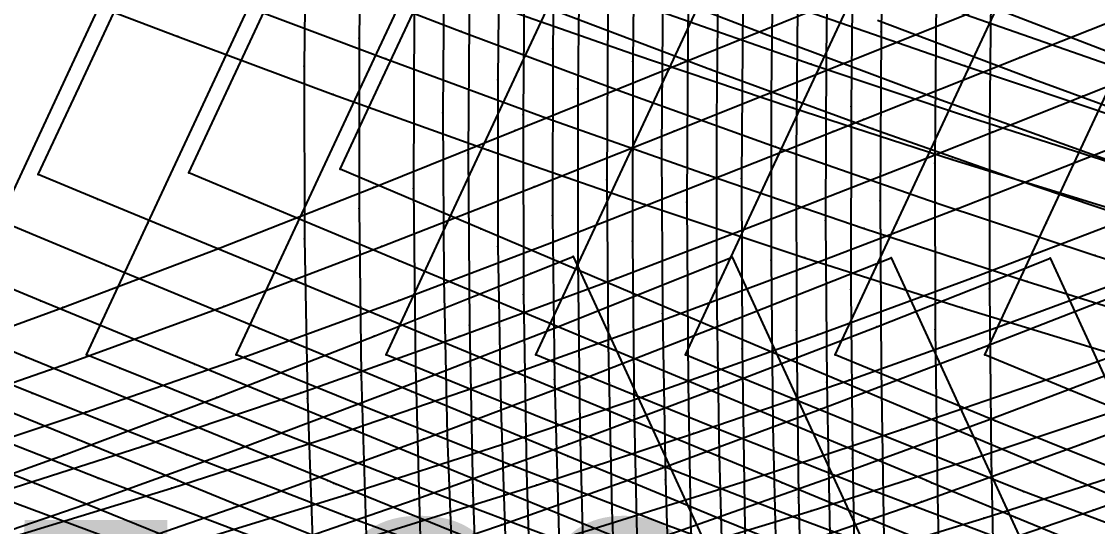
# Model space of a CAD drawing. Extents: x -2408 to 1029, y -526 to 2095.
# Drawn here: x -317.6 to -219, y 1458.3 to 1504.6 of the extents above; entities that cross this region are included whole.
import ezdxf

# ---------------------------------------------------------------- set-up
doc = ezdxf.new("R2010")
doc.units = 0
doc.layers.add('TEXT', color=7, linetype='Continuous')

# ---------------------------------------------------------------- blocks, each defined once
blk = doc.blocks.new(' -30')
at = {"layer": '1'}
for points in [[(-555.126614, 968.744174), (-569.740519, 973.715217), (-583.957737, 978.779047), (-598.040026, 983.991041), (-612.121741, 989.420042), (-626.341554, 995.162423), (-640.271813, 1000.969188), (-641.211014, 1001.363602), (-641.658173, 1001.552505), (-654.491313, 1006.952368), (-668.314998, 1012.789888), (-682.332241, 1018.726726), (-696.206515, 1024.618779), (-709.062424, 1030.09346), (-705.398722, 1037.958529), (-699.037878, 1051.61368)], [(146.046572, 1030.066786), (159.896121, 1034.343554), (173.786965, 1038.89631), (188.201002, 1043.887422), (202.501794, 1049.092839), (216.759756, 1054.511191), (230.955195, 1060.091369), (243.916607, 1065.312729), (245.067468, 1065.776346), (259.100474, 1071.458129), (273.102488, 1077.10928)], [(-94.802148, 510.607237), (-94.92007, 495.218377), (-94.849239, 479.974435), (-94.527407, 465.687633), (-93.937497, 450.831002), (-93.098738, 435.516135), (-92.109499, 420.534611), (-91.504507, 412.391815), (-106.438525, 409.720329), (-114.166003, 408.231014), (-119.644224, 406.949512), (-124.775494, 405.499108), (-129.635597, 403.873403), (-133.993312, 402.168599), (-138.086996, 400.305998)]]:
    blk.add_lwpolyline(points, dxfattribs=at)
at = {"layer": '14'}
for points in [[(145.60942, 1016.694667), (159.855558, 1021.012956), (174.025488, 1025.573994), (188.010876, 1030.340417), (202.556056, 1035.571492), (216.613466, 1040.8583), (231.016792, 1046.467494), (245.371055, 1052.200986), (249.235153, 1053.761826), (249.235153, 1053.761826), (256.057094, 1038.945869), (262.564032, 1024.81404), (268.132896, 1012.721558), (268.132381, 1012.721329), (268.132114, 1012.721252), (264.118011, 1011.111172), (249.89318, 1005.467647), (235.685252, 1000.013509), (221.335671, 994.693965), (206.941998, 989.526014), (192.480177, 984.520378), (177.890002, 979.692252), (163.289057, 975.10716), (149.057305, 970.891915)], [(-107.447786, 515.697021), (-107.630848, 499.494936), (-107.59201, 483.699343), (-107.334268, 469.047236), (-106.777074, 453.55854), (-106.009624, 438.589179), (-105.05906, 423.721831), (-104.773865, 419.820175), (-112.92615, 418.352416), (-119.410509, 416.948304), (-125.016039, 415.490597), (-130.165454, 413.906458), (-135.017357, 412.164035), (-139.49255, 410.303017), (-143.626633, 408.325475), (-147.418247, 406.247763), (-150.941165, 404.038842), (-154.175671, 401.715027), (-157.04112, 399.354777)]]:
    blk.add_lwpolyline(points, dxfattribs=at)
at = {"layer": '2'}
for p in [(249.235153, 1053.761826), (-709.062424, 1030.09346)]:
    blk.add_point(p, dxfattribs=at)
at = {"layer": '3'}
for p in [(259.100474, 1071.458129), (245.067468, 1065.776346), (243.916607, 1065.312729), (230.955195, 1060.091369), (216.759756, 1054.511191), (249.235153, 1053.761826), (245.371055, 1052.200986), (202.501794, 1049.092839), (231.016792, 1046.467494), (216.613466, 1040.8583), (256.057094, 1038.945869), (-705.398722, 1037.958529), (202.556056, 1035.571492), (-696.206515, 1024.618779), (-682.332241, 1018.726726), (-668.314998, 1012.789888), (-654.491313, 1006.952368), (-641.658173, 1001.552505), (-641.211014, 1001.363602), (-640.271813, 1000.969188), (-107.630848, 499.494936), (-94.92007, 495.218377), (-107.59201, 483.699343), (-94.849239, 479.974435), (-107.334268, 469.047236), (-94.527407, 465.687633)]:
    blk.add_point(p, dxfattribs=at)
at = {"layer": '4'}
for p in [(243.916607, 1065.312729), (249.235153, 1053.761826), (-641.658173, 1001.552505), (-641.211014, 1001.363602)]:
    blk.add_point(p, dxfattribs=at)
at = {"layer": 'TEXT', "color": 7}
blk.add_text('g05-30', height=25, dxfattribs=at).set_placement((159.04, 1004.64))
blk = doc.blocks.new(' -31')
at = {"layer": '1'}
for points in [[(-546.168244, 961.610386), (-560.347986, 966.041115), (-574.789409, 970.814433), (-589.384613, 975.878556), (-603.910771, 981.136811), (-618.413336, 986.593646), (-632.792547, 992.241055), (-647.2214, 998.153363), (-654.896774, 1001.350937), (-655.374374, 1001.552124), (-661.462179, 1004.089911), (-675.439672, 1009.920464), (-689.56731, 1015.812902), (-703.667413, 1021.693208), (-717.425938, 1027.43046), (-722.946625, 1029.732361), (-719.306886, 1037.546035), (-712.961379, 1051.168307)], [(145.402375, 1025.916377), (159.820729, 1030.124264), (173.680122, 1034.422597), (187.948491, 1039.111016), (202.267384, 1044.080894), (216.377326, 1049.225897), (230.842432, 1054.725603), (244.823244, 1060.210773), (257.632027, 1065.31395), (258.772705, 1065.768421), (273.166301, 1071.517705), (287.449371, 1077.224037)], [(-89.730812, 514.301875), (-89.889013, 498.93564), (-89.879462, 483.678925), (-89.626827, 468.904622), (-89.106897, 453.535204), (-88.353528, 438.095688), (-87.433996, 422.815308), (-86.456261, 408.880959), (-101.359358, 406.214972), (-109.088737, 404.725221), (-114.56483, 403.444144), (-119.697359, 401.993329), (-124.556211, 400.367994)]]:
    blk.add_lwpolyline(points, dxfattribs=at)
at = {"layer": '14'}
for points in [[(-556.197772, 978.04769), (-570.71022, 982.841463), (-585.017713, 987.808352), (-599.562903, 993.069454), (-613.740031, 998.398511), (-628.18245, 1004.075581), (-642.195981, 1009.819267), (-650.007172, 1013.071976), (-650.008011, 1013.072281), (-650.01152, 1013.064804), (-644.396845, 1025.118088), (-637.834502, 1039.205775), (-630.954475, 1053.975449), (-630.954475, 1053.975449), (-619.60841, 1049.367727), (-604.405046, 1043.328069), (-590.492016, 1038.00261), (-575.830816, 1032.625574), (-561.575868, 1027.640981), (-547.460029, 1022.954062)], [(189.254622, 1026.149249), (203.664295, 1031.101936), (218.09938, 1036.32269), (232.591492, 1041.787514), (246.894871, 1047.358308), (260.890282, 1052.93348), (262.951164, 1053.761826), (262.951164, 1053.761826), (269.773105, 1038.945869), (276.280043, 1024.81404), (281.848907, 1012.721558), (281.84824, 1012.721329), (281.848106, 1012.721252), (277.124734, 1010.837802), (263.048069, 1005.287462), (248.993791, 999.920222), (234.798549, 994.679372), (220.562271, 989.582892), (206.261899, 984.636801), (191.836249, 979.853162)], [(-102.367792, 519.202194), (-102.591168, 502.7479), (-102.603046, 487.153104), (-102.402857, 471.839814), (-101.962557, 457.181413), (-101.253314, 441.500905), (-100.364637, 426.136454), (-99.693871, 416.315002), (-107.84615, 414.847221), (-114.330507, 413.443097), (-119.936035, 411.985387), (-125.085454, 410.401247), (-129.93736, 408.658831), (-134.41255, 406.797831), (-138.546636, 404.820276), (-142.338245, 402.742581), (-145.861162, 400.533666)]]:
    blk.add_lwpolyline(points, dxfattribs=at)
at = {"layer": '2'}
for p in [(262.951164, 1053.761826), (-722.946625, 1029.732361), (-650.01152, 1013.064804)]:
    blk.add_point(p, dxfattribs=at)
at = {"layer": '3'}
for p in [(273.166301, 1071.517705), (258.772705, 1065.768421), (257.632027, 1065.31395), (244.823244, 1060.210773), (230.842432, 1054.725603), (262.951164, 1053.761826), (260.890282, 1052.93348), (216.377326, 1049.225897), (246.894871, 1047.358308), (202.267384, 1044.080894), (232.591492, 1041.787514), (269.773105, 1038.945869), (-719.306886, 1037.546035), (218.09938, 1036.32269), (203.664295, 1031.101936), (-717.425938, 1027.43046), (-644.396845, 1025.118088), (-703.667413, 1021.693208), (-689.56731, 1015.812902), (-650.008011, 1013.072281), (-650.007172, 1013.071976), (-675.439672, 1009.920464), (-642.195981, 1009.819267), (-661.462179, 1004.089911), (-655.374374, 1001.552124), (-654.896774, 1001.350937), (-647.2214, 998.153363), (-102.591168, 502.7479), (-89.889013, 498.93564), (-102.603046, 487.153104), (-89.879462, 483.678925), (-102.402857, 471.839814), (-89.626827, 468.904622)]:
    blk.add_point(p, dxfattribs=at)
at = {"layer": '4'}
for p in [(257.632027, 1065.31395), (262.951164, 1053.761826), (-650.008011, 1013.072281), (-650.007172, 1013.071976), (-655.374374, 1001.552124), (-654.896774, 1001.350937)]:
    blk.add_point(p, dxfattribs=at)
blk = doc.blocks.new(' -32')
at = {"layer": '1'}
for points in [[(-547.398689, 957.94196), (-561.10481, 962.021127), (-575.21923, 966.479684), (-589.872546, 971.357826), (-604.079493, 976.298572), (-618.600649, 981.556692), (-632.775872, 986.905142), (-647.150864, 992.551079), (-661.282531, 998.311466), (-668.593979, 1001.343155), (-669.090958, 1001.550827), (-675.427455, 1004.179622), (-689.401819, 1009.976072), (-703.48105, 1015.811328), (-717.472777, 1021.606264), (-731.302416, 1027.330239), (-736.734848, 1029.577408), (-733.031314, 1037.527944), (-726.691241, 1051.138485)], [(131.220497, 1018.445942), (145.752876, 1022.224506), (160.195872, 1026.232034), (174.597374, 1030.48259), (188.631312, 1034.876482), (202.885353, 1039.597651), (217.472892, 1044.690018), (231.574709, 1049.847768), (245.806485, 1055.258173), (259.789032, 1060.730029), (271.347237, 1065.315628), (274.125396, 1066.417904), (288.46595, 1072.11752), (302.608638, 1077.738949)], [(-84.664211, 517.497694), (-84.850599, 502.462629), (-84.891852, 487.214944), (-84.704066, 472.179414), (-84.273397, 456.918529), (-83.613101, 441.527453), (-82.794173, 426.429278), (-81.832603, 411.349699), (-81.407175, 405.370178), (-96.403209, 402.687488), (-104.129246, 401.194404)]]:
    blk.add_lwpolyline(points, dxfattribs=at)
at = {"layer": '14'}
for points in [[(-547.869195, 971.30855), (-562.163671, 975.645597), (-576.51792, 980.265068), (-591.27833, 985.269421), (-605.969177, 990.474472), (-620.29887, 995.744541), (-634.852344, 1001.321915), (-649.071391, 1007.024441), (-663.723526, 1013.072052), (-663.723984, 1013.072281), (-663.727493, 1013.064804), (-658.112836, 1025.118075), (-651.550504, 1039.205766), (-644.670486, 1053.975449), (-644.670486, 1053.975449), (-633.682431, 1049.535537), (-619.437093, 1043.890796), (-605.102571, 1038.402861), (-590.719169, 1033.118414), (-576.037771, 1027.966365), (-561.50025, 1023.118116), (-546.884833, 1018.510793)], [(190.849765, 1022.250228), (205.296784, 1027.001347), (219.553404, 1031.948668), (233.845184, 1037.145899), (248.20402, 1042.570959), (262.376071, 1048.085385), (276.667156, 1053.761826), (276.667156, 1053.761826), (283.489097, 1038.945869), (289.996035, 1024.81404), (295.564899, 1012.721558), (295.564117, 1012.721252), (295.564079, 1012.721252), (283.457021, 1007.934958), (269.016321, 1002.353539), (254.427471, 996.90881), (239.792961, 991.61998), (225.09575, 986.474386), (210.274209, 981.480985), (195.450557, 976.711731)], [(-97.546838, 506.107599), (-97.600019, 489.682566), (-97.433359, 473.405649), (-97.009875, 457.723451), (-96.346461, 441.972495), (-95.516013, 426.636403), (-94.613867, 412.809792), (-102.766152, 411.342033), (-109.250508, 409.93792), (-114.856034, 408.480214), (-120.005453, 406.896074), (-124.857356, 405.153652), (-129.332546, 403.292628), (-133.466634, 401.315066)]]:
    blk.add_lwpolyline(points, dxfattribs=at)
at = {"layer": '2'}
for p in [(276.667156, 1053.761826), (-736.734848, 1029.577408), (-663.727493, 1013.064804)]:
    blk.add_point(p, dxfattribs=at)
at = {"layer": '3'}
for p in [(288.46595, 1072.11752), (274.125396, 1066.417904), (271.347237, 1065.315628), (259.789032, 1060.730029), (245.806485, 1055.258173), (276.667156, 1053.761826), (231.574709, 1049.847768), (262.376071, 1048.085385), (217.472892, 1044.690018), (248.20402, 1042.570959), (-651.550504, 1039.205766), (202.885353, 1039.597651), (283.489097, 1038.945869), (-733.031314, 1037.527944), (233.845184, 1037.145899), (219.553404, 1031.948668), (-731.302416, 1027.330239), (-658.112836, 1025.118075), (-717.472777, 1021.606264), (-703.48105, 1015.811328), (-663.723984, 1013.072281), (-663.723526, 1013.072052), (-689.401819, 1009.976072), (-649.071391, 1007.024441), (-675.427455, 1004.179622), (-669.090958, 1001.550827), (-668.593979, 1001.343155), (-661.282531, 998.311466), (-84.850599, 502.462629), (-97.600019, 489.682566), (-84.891852, 487.214944), (-97.433359, 473.405649), (-84.704066, 472.179414)]:
    blk.add_point(p, dxfattribs=at)
at = {"layer": '4'}
for p in [(271.347237, 1065.315628), (276.667156, 1053.761826), (-663.723984, 1013.072281), (-663.723526, 1013.072052), (-669.090958, 1001.550827), (-668.593979, 1001.343155)]:
    blk.add_point(p, dxfattribs=at)
blk = doc.blocks.new(' -33')
at = {"layer": '1'}
for points in [[(-545.149032, 953.489389), (-559.232663, 957.409186), (-573.264929, 961.57915), (-587.762905, 966.154363), (-602.382815, 971.016992), (-616.743148, 976.006816), (-631.099971, 981.177403), (-645.33917, 986.503052), (-659.78629, 992.156968), (-673.873731, 997.871882), (-682.281036, 1001.3311), (-682.806625, 1001.551514), (-688.225036, 1003.783401), (-702.54612, 1009.702672), (-716.502524, 1015.48381), (-730.499472, 1021.292551), (-744.362144, 1027.055798), (-750.445557, 1029.588776), (-746.741071, 1037.541389), (-740.393803, 1051.167375)], [(134.079505, 1015.688423), (148.839588, 1019.383526), (163.675903, 1023.352798), (178.271132, 1027.510495), (192.971397, 1031.957475), (207.179358, 1036.510142), (221.72836, 1041.429301), (236.236683, 1046.582096), (250.637788, 1051.918362), (264.767873, 1057.335993), (279.065367, 1062.943275), (285.062695, 1065.316849), (293.363699, 1068.602246), (307.309375, 1074.134018), (321.33089, 1079.704903), (335.201751, 1085.223713), (349.071618, 1090.749711), (353.139229, 1092.372131), (359.660655, 1078.208832), (365.989945, 1064.462811), (372.269339, 1050.82515), (378.545277, 1037.194993)], [(-79.803495, 506.49299), (-79.893775, 491.171975), (-79.773197, 476.059439), (-79.43103, 460.915727), (-78.87417, 445.812984), (-78.132577, 430.805671), (-77.226999, 415.564104), (-76.319799, 401.866341)]]:
    blk.add_lwpolyline(points, dxfattribs=at)
at = {"layer": '14'}
for points in [[(-546.027894, 966.87797), (-560.157262, 970.903811), (-574.216292, 975.171093), (-588.977959, 979.915293), (-603.527283, 984.834254), (-618.011682, 989.94154), (-632.130203, 995.1012), (-646.486415, 1000.558219), (-660.505987, 1006.127055), (-674.718011, 1011.948869), (-677.439651, 1013.072128), (-677.440033, 1013.072281), (-677.443466, 1013.064804), (-671.828808, 1025.118075), (-665.266477, 1039.205766), (-658.386459, 1053.975449)], [(130.456307, 1001.769517), (145.062039, 1005.314683), (159.61126, 1009.086484), (173.797025, 1012.999371), (188.821907, 1017.401912), (203.175623, 1021.859929), (217.456673, 1026.543979), (232.138738, 1031.620144), (246.270399, 1036.735167), (260.476804, 1042.070281), (274.494824, 1047.488045), (288.194082, 1052.891253), (290.383148, 1053.761826), (290.383148, 1053.761826), (297.205089, 1038.945869)], [(-92.497917, 509.56942), (-92.592709, 493.613696), (-92.499211, 477.854126), (-92.182344, 462.500599), (-91.611132, 446.570637), (-90.867716, 431.101373), (-89.978962, 415.93521), (-89.533863, 409.304581), (-97.686148, 407.836822), (-104.170508, 406.432709), (-109.776037, 404.975003), (-114.925456, 403.390864), (-119.777362, 401.648441)]]:
    blk.add_lwpolyline(points, dxfattribs=at)
at = {"layer": '2'}
for p in [(290.383148, 1053.761826), (-677.443466, 1013.064804)]:
    blk.add_point(p, dxfattribs=at)
at = {"layer": '3'}
for p in [(293.363699, 1068.602246), (285.062695, 1065.316849), (279.065367, 1062.943275), (264.767873, 1057.335993), (290.383148, 1053.761826), (288.194082, 1052.891253), (250.637788, 1051.918362), (274.494824, 1047.488045), (236.236683, 1046.582096), (260.476804, 1042.070281), (221.72836, 1041.429301), (-665.266477, 1039.205766), (207.179358, 1036.510142), (246.270399, 1036.735167), (232.138738, 1031.620144), (-671.828808, 1025.118075), (-730.499472, 1021.292551), (-716.502524, 1015.48381), (-677.440033, 1013.072281), (-677.439651, 1013.072128), (-674.718011, 1011.948869), (-702.54612, 1009.702672), (-660.505987, 1006.127055), (-688.225036, 1003.783401), (-682.806625, 1001.551514), (-682.281036, 1001.3311), (-646.486415, 1000.558219), (-673.873731, 997.871882), (-92.592709, 493.613696), (-79.893775, 491.171975), (-92.499211, 477.854126), (-79.773197, 476.059439), (-92.182344, 462.500599), (-79.43103, 460.915727)]:
    blk.add_point(p, dxfattribs=at)
at = {"layer": '4'}
for p in [(285.062695, 1065.316849), (290.383148, 1053.761826), (-677.440033, 1013.072281), (-677.439651, 1013.072128), (-682.806625, 1001.551514), (-682.281036, 1001.3311)]:
    blk.add_point(p, dxfattribs=at)
blk = doc.blocks.new(' -34')
at = {"layer": '1'}
for points in [[(-550.517715, 951.218091), (-564.581737, 955.018842), (-578.356641, 958.999216), (-592.684289, 963.396074), (-607.461636, 968.182291), (-622.171485, 973.173693), (-636.435727, 978.203608), (-651.027226, 983.531141), (-665.113804, 988.889181), (-679.549962, 994.62091), (-693.934179, 1000.484594), (-695.977249, 1001.323013), (-696.523972, 1001.548691), (-708.082124, 1006.297628), (-722.42343, 1012.204415), (-736.525376, 1018.024239), (-750.311137, 1023.723572), (-764.211731, 1029.481049), (-760.648042, 1037.131367), (-754.324817, 1050.70573)], [(135.1284, 1012.579824), (150.057391, 1016.1527), (164.758572, 1019.91402), (179.568786, 1023.950956), (194.379777, 1028.240371), (209.054884, 1032.744153), (223.482136, 1037.425702), (238.006944, 1042.392402), (252.197434, 1047.46892), (266.586454, 1052.815817), (281.016151, 1058.348302), (295.30853, 1063.94776), (298.778954, 1065.316315), (309.449209, 1069.524197), (323.790231, 1075.183594), (337.957864, 1080.777469), (351.903869, 1086.286333), (365.701351, 1091.739034), (366.924133, 1092.222443), (373.462202, 1078.023018), (379.795192, 1064.268981)], [(-74.760259, 509.756211), (-74.88508, 494.636046), (-74.818567, 479.584965), (-74.54163, 464.355679), (-74.059742, 449.312221), (-73.393561, 434.278013), (-72.572019, 419.162456), (-71.643353, 404.066203), (-71.265397, 398.356552)]]:
    blk.add_lwpolyline(points, dxfattribs=at)
at = {"layer": '14'}
for points in [[(-546.292898, 963.232399), (-560.020345, 966.931315), (-573.867632, 970.917508), (-588.30422, 975.33142), (-602.811568, 980.016268), (-617.108707, 984.856855), (-631.029806, 989.757501), (-645.856265, 995.162899), (-659.969788, 1000.515376), (-674.380798, 1006.222042), (-688.357245, 1011.922673), (-691.155624, 1013.072128), (-691.156006, 1013.072281), (-691.159515, 1013.064804), (-685.544858, 1025.118075), (-678.982526, 1039.205766), (-672.102509, 1053.975449)], [(-652.905865, 1046.33417), (-638.502068, 1040.769044), (-624.057153, 1035.389493), (-609.541973, 1030.201112), (-594.718427, 1025.138568), (-580.056483, 1020.377516), (-565.320814, 1015.85095), (-551.061635, 1011.727243)], [(135.743597, 999.690057), (150.786846, 1003.25315), (165.773418, 1007.04932), (180.699119, 1011.079142), (195.249117, 1015.251352), (210.041914, 1019.744057), (224.76154, 1024.469628), (239.287122, 1029.386196), (253.854933, 1034.558007), (268.497048, 1039.966821), (282.94124, 1045.473685), (297.342031, 1051.0929)], [(-87.444471, 513.128595), (-87.573821, 497.793534), (-87.532142, 481.326858), (-87.263509, 465.080297), (-86.767524, 449.413887), (-86.078283, 433.655301), (-85.26271, 418.531257), (-84.453869, 405.799408), (-92.606148, 404.331627), (-99.090505, 402.927502)]]:
    blk.add_lwpolyline(points, dxfattribs=at)
at = {"layer": '2'}
blk.add_point((-691.159515, 1013.064804), dxfattribs=at)
at = {"layer": '3'}
for p in [(281.016151, 1058.348302), (266.586454, 1052.815817), (252.197434, 1047.46892), (282.94124, 1045.473685), (238.006944, 1042.392402), (268.497048, 1039.966821), (-678.982526, 1039.205766), (223.482136, 1037.425702), (253.854933, 1034.558007), (209.054884, 1032.744153), (239.287122, 1029.386196), (-685.544858, 1025.118075), (-736.525376, 1018.024239), (-691.156006, 1013.072281), (-691.155624, 1013.072128), (-722.42343, 1012.204415), (-688.357245, 1011.922673), (-708.082124, 1006.297628), (-674.380798, 1006.222042), (-696.523972, 1001.548691), (-695.977249, 1001.323013), (-693.934179, 1000.484594), (-659.969788, 1000.515376), (-87.573821, 497.793534), (-74.88508, 494.636046), (-87.532142, 481.326858), (-74.818567, 479.584965), (-87.263509, 465.080297), (-74.54163, 464.355679)]:
    blk.add_point(p, dxfattribs=at)
at = {"layer": '4'}
for p in [(-691.156006, 1013.072281), (-691.155624, 1013.072128), (-696.523972, 1001.548691), (-695.977249, 1001.323013)]:
    blk.add_point(p, dxfattribs=at)
blk = doc.blocks.new(' -35')
at = {"layer": '1'}
for points in [[(-550.179271, 947.552343), (-564.687605, 951.275287), (-579.084588, 955.230128), (-593.413641, 959.423363), (-607.946936, 963.933398), (-622.645994, 968.730844), (-637.340933, 973.733531), (-651.917128, 978.892163), (-666.263816, 984.163044), (-680.707805, 989.680632), (-695.103331, 995.395223), (-709.428529, 1001.214715), (-709.673004, 1001.314545), (-710.240784, 1001.54686), (-723.529996, 1006.981665), (-737.834248, 1012.851331), (-751.717857, 1018.56868), (-765.729484, 1024.354546), (-777.958221, 1029.415512), (-774.363027, 1037.133492), (-768.03641, 1050.715187)], [(132.402557, 1008.742196), (147.14449, 1012.057185), (162.022554, 1015.636288), (176.658411, 1019.391969), (191.655861, 1023.485728), (206.169946, 1027.687836), (220.786767, 1032.164237), (235.164821, 1036.810364), (249.762016, 1041.7702), (263.998619, 1046.832929), (278.099179, 1052.042997), (292.219216, 1057.421194), (306.303614, 1062.892786), (312.493324, 1065.319824), (320.732604, 1068.550538), (334.993237, 1074.162745), (349.26085, 1079.793399), (363.240981, 1085.323904), (377.097833, 1090.818459)], [(-69.712484, 513.024848), (-69.867898, 498.02009), (-69.844079, 482.5112), (-69.621157, 467.362138), (-69.185225, 451.859265), (-68.574569, 436.754475), (-67.811545, 421.687174), (-66.930013, 406.553247), (-66.17599, 394.85302)]]:
    blk.add_lwpolyline(points, dxfattribs=at)
at = {"layer": '14'}
for points in [[(-551.27341, 960.91653), (-565.396014, 964.608791), (-579.64267, 968.598995), (-594.495935, 973.029855), (-609.422368, 977.744659), (-624.13107, 982.628705), (-638.776166, 987.69986), (-653.040461, 992.815067), (-667.56699, 998.217291), (-681.748244, 1003.716345), (-696.126109, 1009.501428), (-704.870987, 1013.071899), (-704.871979, 1013.072281), (-704.875488, 1013.064804), (-699.260831, 1025.118075), (-692.698499, 1039.205766), (-685.818481, 1053.975449)], [(-659.857225, 1043.739088), (-645.797305, 1038.406831), (-631.700723, 1033.253456), (-617.297163, 1028.197277), (-603.067458, 1023.419731), (-588.770455, 1018.847618), (-574.405683, 1014.494099), (-559.735662, 1010.305546), (-545.238088, 1006.416427)], [(133.372515, 995.958266), (148.562666, 999.348473), (163.373171, 1002.887081), (178.129693, 1006.645898), (192.828445, 1010.625454), (207.781353, 1014.919375), (222.351681, 1019.345408), (236.852936, 1023.991285), (251.161436, 1028.814304), (265.519885, 1033.881606), (279.815377, 1039.124053), (294.201358, 1044.566132)], [(-82.386571, 516.780326), (-82.551145, 500.858718), (-82.553895, 485.097823), (-82.374938, 469.8937), (-81.971193, 454.307109), (-81.362613, 438.412146), (-80.623388, 423.163421), (-79.765243, 408.288339), (-79.373865, 402.294197)]]:
    blk.add_lwpolyline(points, dxfattribs=at)
at = {"layer": '2'}
blk.add_point((-704.875488, 1013.064804), dxfattribs=at)
at = {"layer": '3'}
for p in [(278.099179, 1052.042997), (263.998619, 1046.832929), (249.762016, 1041.7702), (-692.698499, 1039.205766), (279.815377, 1039.124053), (-645.797305, 1038.406831), (235.164821, 1036.810364), (265.519885, 1033.881606), (220.786767, 1032.164237), (-699.260831, 1025.118075), (-737.834248, 1012.851331), (-704.871979, 1013.072281), (-704.870987, 1013.071899), (-696.126109, 1009.501428), (-723.529996, 1006.981665), (-681.748244, 1003.716345), (-710.240784, 1001.54686), (-709.673004, 1001.314545), (-709.428529, 1001.214715), (-667.56699, 998.217291), (-82.551145, 500.858718), (-69.867898, 498.02009), (-82.553895, 485.097823), (-69.844079, 482.5112), (-82.374938, 469.8937), (-69.621157, 467.362138)]:
    blk.add_point(p, dxfattribs=at)
at = {"layer": '4'}
for p in [(-704.871979, 1013.072281), (-704.870987, 1013.071899), (-710.240784, 1001.54686), (-709.673004, 1001.314545)]:
    blk.add_point(p, dxfattribs=at)
blk = doc.blocks.new(' -36')
at = {"layer": '1'}
for points in [[(-546.088026, 943.170944), (-560.933354, 946.717948), (-575.51271, 950.448781), (-589.957954, 954.406344), (-604.404219, 958.623304), (-618.897854, 963.098694), (-633.213269, 967.739666), (-647.673371, 972.626913), (-661.873992, 977.607779), (-676.349423, 982.865193), (-690.433545, 988.167029), (-704.883824, 993.825173), (-718.837954, 999.459586), (-723.384781, 1001.313019), (-723.95607, 1001.548462), (-733.142492, 1005.297678), (-747.164186, 1011.035515), (-761.100629, 1016.750202), (-775.020843, 1022.468556), (-788.754488, 1028.120391), (-791.710129, 1029.338455), (-788.080243, 1037.130921), (-781.752408, 1050.715209)], [(134.224027, 1006.014801), (149.116599, 1009.235017), (163.875123, 1012.647883), (178.853424, 1016.344791), (193.504608, 1020.192428), (208.138447, 1024.267282), (222.669504, 1028.546404), (237.385666, 1033.120538), (251.782084, 1037.832761), (266.020717, 1042.723992), (280.281963, 1047.830555), (294.57199, 1053.124361), (308.728113, 1058.514717), (323.073791, 1064.090717), (326.210251, 1065.317764), (337.305057, 1069.658394), (351.458665, 1075.196744), (365.447101, 1080.671039), (379.593423, 1086.207642)], [(-64.65812, 516.612985), (-64.847127, 501.041495), (-64.862071, 485.869791), (-64.690573, 470.664153), (-64.327088, 455.496699), (-63.784388, 440.334805), (-63.094369, 425.353161), (-62.282581, 410.275614), (-61.385978, 395.424654)]]:
    blk.add_lwpolyline(points, dxfattribs=at)
at = {"layer": '14'}
for points in [[(-548.262858, 956.720712), (-563.008501, 960.325957), (-577.495392, 964.129015), (-592.109715, 968.236476), (-606.655787, 972.581535), (-621.283972, 977.194614), (-635.695682, 981.960896), (-650.048226, 986.902204), (-664.694738, 992.121262), (-678.93506, 997.378161), (-693.501993, 1002.978901), (-707.598588, 1008.608284), (-718.588028, 1013.072281), (-718.588104, 1013.072357), (-718.591461, 1013.064804), (-712.976803, 1025.118075), (-706.414472, 1039.205766), (-699.534454, 1053.975449)], [(-683.234201, 1047.528873), (-668.828007, 1041.963218), (-654.388899, 1036.565905), (-639.884626, 1031.34536), (-625.064302, 1026.229331), (-610.423134, 1021.40198), (-595.712985, 1016.789458), (-580.110424, 1012.168741), (-565.841012, 1008.193847), (-550.928137, 1004.28606)], [(138.018479, 993.83393), (152.974345, 997.083633), (168.206966, 1000.626342), (183.385717, 1004.395141), (198.506597, 1008.390551), (213.237331, 1012.518376), (228.23233, 1016.962858), (243.158074, 1021.633519), (257.886976, 1026.487731), (272.666088, 1031.600028), (287.377879, 1036.903154), (301.54363, 1042.181581)], [(-77.324321, 520.519492), (-77.52364, 504.052251), (-77.559616, 487.596643), (-77.408975, 471.626076), (-77.022212, 455.170913), (-76.472077, 439.774649), (-75.777909, 424.510275), (-74.942438, 409.13884), (-74.293866, 398.788986)]]:
    blk.add_lwpolyline(points, dxfattribs=at)
at = {"layer": '2'}
blk.add_point((-718.591461, 1013.064804), dxfattribs=at)
at = {"layer": '3'}
for p in [(280.281963, 1047.830555), (-668.828007, 1041.963218), (266.020717, 1042.723992), (-706.414472, 1039.205766), (251.782084, 1037.832761), (287.377879, 1036.903154), (-654.388899, 1036.565905), (237.385666, 1033.120538), (-639.884626, 1031.34536), (272.666088, 1031.600028), (-712.976803, 1025.118075), (-718.588104, 1013.072357), (-718.588028, 1013.072281), (-707.598588, 1008.608284), (-733.142492, 1005.297678), (-693.501993, 1002.978901), (-723.95607, 1001.548462), (-723.384781, 1001.313019), (-718.837954, 999.459586), (-678.93506, 997.378161), (-77.52364, 504.052251), (-64.847127, 501.041495), (-77.559616, 487.596643), (-64.862071, 485.869791), (-77.408975, 471.626076), (-64.690573, 470.664153)]:
    blk.add_point(p, dxfattribs=at)
at = {"layer": '4'}
for p in [(-718.588104, 1013.072357), (-718.588028, 1013.072281), (-723.95607, 1001.548462), (-723.384781, 1001.313019)]:
    blk.add_point(p, dxfattribs=at)
blk = doc.blocks.new(' -37')
at = {"layer": '1'}
for points in [[(-549.536998, 940.671178), (-565.043626, 944.260929), (-579.719997, 947.898719), (-594.142438, 951.72686), (-608.849022, 955.888202), (-623.617591, 960.320251), (-638.286424, 964.958592), (-652.924611, 969.802679), (-667.209652, 974.709338), (-681.741429, 979.865051), (-695.873955, 985.069032), (-710.271104, 990.588289), (-724.184115, 996.091386), (-737.08519, 1001.295547), (-737.676468, 1001.538925), (-738.942784, 1002.050241), (-753.123329, 1007.83247), (-767.397532, 1013.662201), (-781.548446, 1019.452861), (-795.680384, 1025.253665)], [(-795.469422, 1050.712958), (-789.089718, 1064.408584), (-782.591893, 1078.357843), (-775.937805, 1092.642593), (-766.970075, 1089.043448), (-752.915268, 1083.417652), (-738.993879, 1077.861156), (-724.949048, 1072.272666), (-710.710633, 1066.62802), (-707.876892, 1065.511169), (-696.377933, 1060.979036), (-681.952298, 1055.380489), (-667.660078, 1049.986986), (-653.116476, 1044.702242), (-638.756824, 1039.689667), (-624.082034, 1034.780541), (-609.641131, 1030.172545), (-594.830878, 1025.688203), (-580.212215, 1021.508686), (-565.268897, 1017.490239), (-550.459273, 1013.747483)], [(119.558447, 1000.158091), (134.488433, 1003.039354), (149.358465, 1006.111226), (164.19812, 1009.390589), (178.614819, 1012.78758), (193.882304, 1016.617294), (208.518037, 1020.516576), (223.145579, 1024.640197), (237.847507, 1029.016523), (252.348872, 1033.564236), (266.603241, 1038.261127), (280.969472, 1043.218578), (295.267437, 1048.350026), (309.517842, 1053.631149), (323.960309, 1059.126424), (338.130296, 1064.619204), (339.925804, 1065.318832), (352.209141, 1070.105026), (366.334854, 1075.613246)], [(-59.595045, 520.52381), (-59.811099, 505.360085), (-59.872621, 490.200861), (-59.763106, 475.37357), (-59.457493, 459.743633), (-58.990666, 444.59147), (-58.371386, 429.356144), (-57.615895, 414.215875), (-56.739934, 399.142059)]]:
    blk.add_lwpolyline(points, dxfattribs=at)
at = {"layer": '14'}
for points in [[(-553.237313, 954.534323), (-568.379553, 958.140841), (-583.259256, 961.944398), (-597.557565, 965.85972), (-612.502695, 970.21447), (-627.378426, 974.800606), (-642.339139, 979.649843), (-657.08287, 984.638499), (-671.428996, 989.667837), (-686.062971, 994.971475), (-700.629162, 1000.45663), (-714.837109, 1006.029099), (-729.274886, 1011.844156), (-732.303543, 1013.072128), (-732.304001, 1013.072281), (-732.30751, 1013.064804), (-726.692853, 1025.118075), (-720.130521, 1039.205766), (-713.250504, 1053.975449)], [(-689.955286, 1044.841239), (-675.135504, 1039.217935), (-660.278699, 1033.778931), (-645.35426, 1028.526784), (-630.939279, 1023.664606), (-615.877905, 1018.815825), (-600.745907, 1014.193047), (-586.139404, 1009.976964), (-570.870374, 1005.829338), (-555.538676, 1001.918483)], [(121.894669, 987.674831), (136.97646, 990.58577), (152.011586, 993.691461), (166.668999, 996.927437), (181.613636, 1000.446725), (196.507032, 1004.17853), (211.345621, 1008.12333), (225.788865, 1012.18414), (240.508823, 1016.550555), (255.163712, 1021.129379), (269.623048, 1025.877159), (284.14063, 1030.870978), (298.59491, 1036.045353)], [(-72.278397, 523.201596), (-72.491257, 507.370553), (-72.562175, 491.873011), (-72.462142, 475.217164), (-72.163531, 459.560689), (-71.644482, 443.086247), (-71.011885, 427.871079), (-70.23439, 412.379166), (-69.366786, 397.622468)]]:
    blk.add_lwpolyline(points, dxfattribs=at)
at = {"layer": '2'}
blk.add_point((-732.30751, 1013.064804), dxfattribs=at)
at = {"layer": '3'}
for p in [(280.969472, 1043.218578), (-720.130521, 1039.205766), (-675.135504, 1039.217935), (266.603241, 1038.261127), (-660.278699, 1033.778931), (252.348872, 1033.564236), (284.14063, 1030.870978), (-645.35426, 1028.526784), (-726.692853, 1025.118075), (-732.304001, 1013.072281), (-732.303543, 1013.072128), (-729.274886, 1011.844156), (-714.837109, 1006.029099), (-737.676468, 1001.538925), (-737.08519, 1001.295547), (-700.629162, 1000.45663), (-72.491257, 507.370553), (-59.811099, 505.360085), (-72.562175, 491.873011), (-59.872621, 490.200861), (-72.462142, 475.217164), (-59.763106, 475.37357)]:
    blk.add_point(p, dxfattribs=at)
at = {"layer": '4'}
for p in [(-732.304001, 1013.072281), (-732.303543, 1013.072128), (-737.676468, 1001.538925), (-737.08519, 1001.295547)]:
    blk.add_point(p, dxfattribs=at)
blk = doc.blocks.new(' -38')
at = {"layer": '1'}
for points in [[(-796.232949, 1078.518825), (-789.705811, 1092.530975), (-779.740493, 1088.559275), (-765.795537, 1083.010435), (-751.744405, 1077.431822), (-737.442516, 1071.768726), (-723.460326, 1066.2429), (-721.593781, 1065.509262), (-709.14404, 1060.616054), (-695.10222, 1055.193849), (-680.700302, 1049.789536), (-666.390865, 1044.60093), (-651.86658, 1039.534499), (-637.201431, 1034.63018), (-622.54811, 1029.949667), (-608.05136, 1025.548041), (-593.266315, 1021.301709), (-578.334457, 1017.259113), (-563.427684, 1013.462461), (-548.820473, 1009.960823)], [(123.016186, 997.959636), (138.273801, 1000.824781), (153.322849, 1003.849998), (168.500453, 1007.11267), (183.235101, 1010.4933), (198.316014, 1014.177251), (213.128926, 1018.018919), (228.09919, 1022.129395), (242.599865, 1026.33312), (257.447983, 1030.867697), (272.228826, 1035.616539), (286.486875, 1040.421015), (301.133357, 1045.567185), (315.692085, 1050.865387), (330.229563, 1056.311505), (344.275493, 1061.693402), (353.640518, 1065.321579), (358.500034, 1067.204314), (372.765039, 1072.74267)], [(-54.548529, 523.451694), (-54.783795, 508.175085), (-54.869264, 492.686569), (-54.782944, 477.237345), (-54.518242, 461.750902), (-54.089488, 446.395262), (-53.50219, 430.917666), (-52.77128, 415.446312), (-51.94388, 400.436293)]]:
    blk.add_lwpolyline(points, dxfattribs=at)
at = {"layer": '14'}
for points in [[(-548.345285, 950.207254), (-563.175652, 953.505247), (-577.957604, 957.010234), (-592.476624, 960.693889), (-607.137884, 964.67407), (-621.73458, 968.887432), (-636.267032, 973.317595), (-650.893257, 977.999417), (-665.30186, 982.811348), (-679.30642, 987.656541), (-694.327577, 993.023309), (-708.573041, 998.299243), (-723.16608, 1003.924681), (-737.278336, 1009.546382), (-746.019135, 1013.071899), (-746.019974, 1013.072281), (-746.023483, 1013.064804), (-740.408826, 1025.118075), (-733.846494, 1039.205766), (-726.966476, 1053.975449)], [(-712.308872, 1048.217699), (-698.007677, 1042.708981), (-683.62422, 1037.330167), (-669.20928, 1032.125264), (-654.470625, 1027.004771), (-639.929006, 1022.161042), (-625.323363, 1017.51357), (-610.653421, 1013.074381), (-595.662161, 1008.783984), (-580.863962, 1004.792976), (-566.008692, 1001.018653), (-551.102029, 997.452711)], [(-67.453964, 510.809829), (-67.555898, 494.735172), (-67.503692, 479.124626), (-67.25173, 462.706076), (-66.815237, 446.974547), (-66.191466, 430.540855), (-65.448873, 414.684796), (-64.616711, 399.548003)]]:
    blk.add_lwpolyline(points, dxfattribs=at)
at = {"layer": '3'}
for p in [(-698.007677, 1042.708981), (-733.846494, 1039.205766), (-651.86658, 1039.534499), (-683.62422, 1037.330167), (272.228826, 1035.616539), (-669.20928, 1032.125264), (257.447983, 1030.867697), (-654.470625, 1027.004771), (-639.929006, 1022.161042), (-737.278336, 1009.546382), (-723.16608, 1003.924681), (-708.573041, 998.299243), (-54.783795, 508.175085), (-67.555898, 494.735172), (-54.869264, 492.686569), (-67.503692, 479.124626), (-54.782944, 477.237345)]:
    blk.add_point(p, dxfattribs=at)
blk = doc.blocks.new(' -39')
at = {"layer": '1'}
for points in [[(-793.440447, 1088.484297), (-779.537609, 1082.96476), (-765.648304, 1077.464968), (-751.708798, 1071.960969), (-737.618473, 1066.416272), (-735.30838, 1065.512314), (-723.183282, 1060.767818), (-708.925899, 1055.272839), (-694.621465, 1049.9073), (-680.25487, 1044.704049), (-665.92535, 1039.703311), (-651.438478, 1034.844798), (-636.958934, 1030.196749), (-622.347235, 1025.727268), (-607.829158, 1021.516035), (-593.092423, 1017.4779), (-578.563008, 1013.721235), (-563.717708, 1010.102746), (-548.604151, 1006.63477)], [(120.460439, 994.740936), (135.559119, 997.426291), (150.570357, 1000.280769), (165.50669, 1003.313833), (180.440507, 1006.549348), (195.457158, 1010.017214), (210.210505, 1013.637595), (224.999399, 1017.481557), (239.294236, 1021.404311), (254.516026, 1025.809017), (269.042059, 1030.236455), (283.595017, 1034.894707), (297.864698, 1039.672803), (312.292316, 1044.705744), (326.637272, 1049.894272), (340.954818, 1055.231175), (355.236348, 1060.664412), (367.355995, 1065.322647)], [(-49.74085, 512.102741), (-49.859498, 496.827476), (-49.822032, 481.582596), (-49.621855, 466.308197), (-49.262145, 451.036709), (-48.750325, 435.78519), (-48.097696, 420.523488), (-47.314612, 405.109559), (-46.472991, 390.238105), (-45.901623, 380.824051), (-60.845311, 378.150715), (-68.57599, 376.656565), (-74.048498, 375.37059), (-79.180812, 373.913615), (-84.036269, 372.282799), (-88.391627, 370.571777), (-92.482287, 368.702528), (-96.186315, 366.739004), (-99.513259, 364.696873), (-102.424319, 362.6301), (-104.93468, 360.570946), (-107.28539, 358.32699), (-109.322896, 356.034913), (-111.079901, 353.676883)]]:
    blk.add_lwpolyline(points, dxfattribs=at)
at = {"layer": '14'}
for points in [[(-553.393472, 948.142375), (-568.597582, 951.451346), (-583.754813, 954.965825), (-598.855704, 958.712109), (-613.682583, 962.652486), (-628.654201, 966.890039), (-643.560282, 971.353927), (-658.562591, 976.079333), (-673.340516, 980.944525), (-688.062694, 985.976099), (-702.375743, 991.025822), (-716.992, 996.357949), (-731.243012, 1001.75886), (-745.721811, 1007.451969), (-759.735794, 1013.072205), (-759.736023, 1013.072281), (-759.739456, 1013.064804), (-754.124798, 1025.118075), (-747.562467, 1039.205766), (-740.682449, 1053.975449)], [(-719.616796, 1045.761335), (-704.900043, 1040.17713), (-690.153771, 1034.761476), (-675.345223, 1029.517459), (-661.080527, 1024.658558), (-646.145439, 1019.782596), (-631.144878, 1015.112238), (-616.078544, 1010.659798), (-601.574873, 1006.606813), (-586.383279, 1002.601867), (-571.135147, 998.816587), (-554.93492, 995.038613)], [(-62.411743, 514.366241), (-62.544907, 497.740003), (-62.52175, 481.497821), (-62.331908, 466.192142), (-61.926329, 449.617789), (-61.377146, 433.813559), (-60.688099, 417.919187), (-59.889496, 402.333824)]]:
    blk.add_lwpolyline(points, dxfattribs=at)
at = {"layer": '3'}
for p in [(-704.900043, 1040.17713), (-665.92535, 1039.703311), (-690.153771, 1034.761476), (-651.438478, 1034.844798), (269.042059, 1030.236455), (-675.345223, 1029.517459), (-661.080527, 1024.658558), (-646.145439, 1019.782596), (-731.243012, 1001.75886), (-62.544907, 497.740003), (-49.859498, 496.827476), (-62.52175, 481.497821), (-49.822032, 481.582596), (-49.621855, 466.308197), (-62.331908, 466.192142)]:
    blk.add_point(p, dxfattribs=at)
blk = doc.blocks.new(' -40')
at = {"layer": '1'}
for points in [[(-796.508958, 1084.067502), (-782.223648, 1078.495861), (-767.943331, 1072.917151), (-753.8455, 1067.39938), (-749.023895, 1065.513458), (-739.729078, 1061.877866), (-725.40189, 1056.357127), (-711.031624, 1050.950234), (-696.748703, 1045.74392), (-682.263601, 1040.652458), (-667.618612, 1035.700451), (-653.013265, 1030.964924), (-638.183089, 1026.374451), (-623.453167, 1022.041528), (-608.814152, 1017.966122), (-593.964097, 1014.062397), (-579.060969, 1010.366265), (-564.247687, 1006.901154), (-549.253976, 1003.595558)], [(-44.698645, 515.631589), (-44.840741, 500.588115), (-44.843677, 485.987222), (-44.695851, 470.386511), (-44.401336, 455.34522), (-43.939352, 439.820551), (-43.350551, 424.78795), (-42.627892, 409.482659), (-41.816657, 394.26414), (-40.950447, 379.430905), (-40.819788, 377.319183), (-55.765857, 374.645403), (-63.497741, 373.150979), (-68.9689, 371.865275), (-74.102009, 370.408034), (-78.956683, 368.777439), (-83.312053, 367.066388), (-87.402697, 365.197137), (-91.106734, 363.233566), (-94.433674, 361.191388), (-97.344718, 359.124586), (-99.854679, 357.065734), (-102.205432, 354.821745)]]:
    blk.add_lwpolyline(points, dxfattribs=at)
at = {"layer": '14'}
for points in [[(-548.47564, 944.07202), (-563.714223, 947.200754), (-578.500073, 950.414068), (-593.242419, 953.818497), (-607.932947, 957.437126), (-623.118157, 961.438904), (-637.686866, 965.524383), (-652.19527, 969.820581), (-666.809009, 974.365372), (-681.198367, 979.039045), (-695.534872, 983.871909), (-710.207219, 988.979317), (-724.446147, 994.094091), (-738.625564, 999.369941), (-753.17555, 1004.995766), (-767.23578, 1010.581536), (-773.451843, 1013.072205), (-773.451996, 1013.072281), (-773.455505, 1013.064804), (-767.840848, 1025.118075), (-761.278516, 1039.205766), (-754.398499, 1053.975449)], [(-738.108749, 1047.627238), (-723.959981, 1042.222143), (-709.731367, 1036.937069), (-695.47746, 1031.814563), (-681.166465, 1026.852444), (-666.52104, 1021.96988), (-652.091413, 1017.360854), (-637.602513, 1012.942418), (-622.14281, 1008.468421), (-608.176315, 1004.644886), (-593.512742, 1000.845936), (-578.799071, 997.245029), (-564.001127, 993.826102), (-549.201675, 990.600189)], [(-57.364602, 518.035662), (-57.518845, 502.68963), (-57.543601, 485.94302), (-57.408597, 470.474141), (-57.085031, 454.530621), (-56.629123, 439.510557), (-56.016861, 423.738739), (-55.302816, 408.380338), (-54.488636, 393.254993)]]:
    blk.add_lwpolyline(points, dxfattribs=at)
at = {"layer": '3'}
for p in [(-723.959981, 1042.222143), (-682.263601, 1040.652458), (-709.731367, 1036.937069), (-667.618612, 1035.700451), (-695.47746, 1031.814563), (-653.013265, 1030.964924), (-681.166465, 1026.852444), (-666.52104, 1021.96988), (-652.091413, 1017.360854), (-57.518845, 502.68963), (-44.840741, 500.588115), (-57.543601, 485.94302), (-44.843677, 485.987222), (-57.408597, 470.474141), (-44.695851, 470.386511)]:
    blk.add_point(p, dxfattribs=at)

msp = doc.modelspace()

# ---------------------------------------------------------------- block references
at = {"layer": '1'}
for name, p in [(' -32', (-184.050523, 999.622732)), (' -30', (-184.050297, 1001.000083)), (' -31', (-184.050388, 1000.311413)), (' -33', (-184.050694, 998.934067)), (' -34', (-184.050758, 998.245407)), (' -36', (-184.051123, 996.868036)), (' -35', (-184.051047, 997.556724)), (' -37', (-184.051318, 996.179365)), (' -38', (-184.051331, 995.490688)), (' -39', (-184.051506, 994.802025)), (' -40', (-184.051738, 994.113352)), (' -32', (420.69429, 460.98861)), (' -30', (420.69429, 460.98861)), (' -34', (420.69429, 460.98861)), (' -36', (420.69429, 460.98861)), (' -38', (420.69429, 460.98861)), (' -33', (420.69429, 460.98861)), (' -35', (420.69429, 460.98861)), (' -37', (420.69429, 460.98861)), (' -39', (420.69429, 460.98861)), (' -31', (420.69429, 460.98861)), (' -40', (420.69429, 460.98861)), (' -32', (-514.58038, 429.196867)), (' -34', (-512.877729, 429.098086)), (' -33', (-513.729155, 429.147803)), (' -31', (-515.430888, 429.247568)), (' -30', (-516.281493, 429.297884)), (' -36', (-507.788996, 429.001375)), (' -35', (-508.640982, 429.051384)), (' -38', (-502.699294, 428.903101)), (' -37', (-503.551747, 428.953571)), (' -39', (-498.461818, 428.854057))]:
    msp.add_blockref(name, p, dxfattribs=at)

doc.saveas('drawing.dxf')
